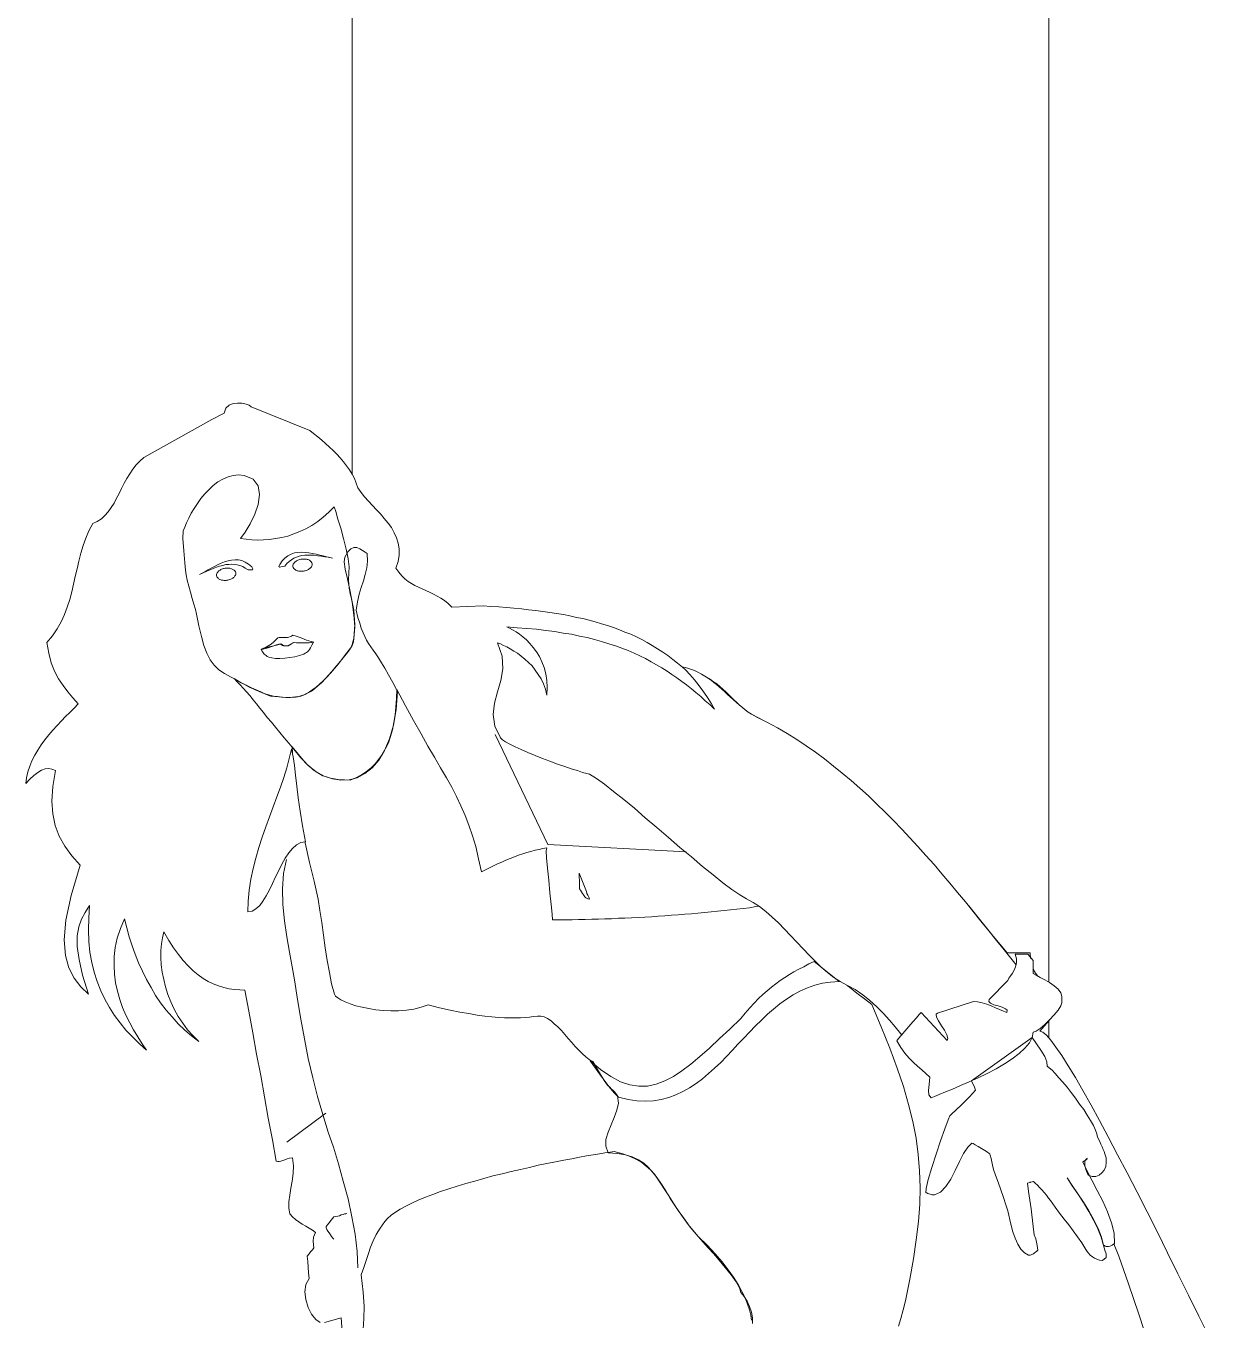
# Model space of a CAD drawing. Header units: metres. Extents: x -48 to 2360, y -1392 to 453.
# Drawn here: x 1301.57 to 1302.42, y 357.696 to 358.624 of the extents above; entities that cross this region are included whole.
import ezdxf

# ---------------------------------------------------------------- set-up
doc = ezdxf.new("R2010")
doc.units = ezdxf.units.M
doc.layers.get('0').update_dxf_attribs({"color": 200})
doc.layers.add('corte2', color=213, linetype='Continuous', lineweight=9)
doc.layers.add('corte3', color=215, linetype='Continuous', lineweight=5)

# ---------------------------------------------------------------- blocks, each defined once
blk = doc.blocks.new('A$C322F3531')
at = {"linetype": 'Continuous'}
for points in [[(0.47158, 1.17531), (0.47121, 1.17549), (0.46776, 1.1784), (0.46431, 1.18113), (0.46067, 1.18385), (0.45703, 1.1864), (0.4534, 1.18876), (0.44958, 1.19112), (0.44576, 1.19331), (0.44194, 1.19531), (0.43813, 1.1973), (0.43413, 1.19913), (0.42994, 1.20076), (0.42595, 1.2024), (0.42177, 1.20404), (0.4174, 1.20549), (0.41322, 1.20676), (0.40867, 1.20804), (0.40432, 1.2093), (0.39977, 1.2104), (0.39522, 1.21131), (0.39049, 1.21239), (0.38577, 1.2133), (0.38086, 1.21403), (0.37596, 1.21476), (0.37104, 1.21548), (0.36595, 1.21621), (0.36068, 1.21676), (0.35559, 1.21731), (0.35014, 1.21785), (0.34486, 1.2184), (0.33941, 1.21876), (0.33377, 1.21913), (0.32814, 1.21948), (0.3056, 1.21858), (0.30305, 1.22112), (0.3005, 1.2233), (0.29778, 1.22512), (0.29505, 1.22657), (0.29251, 1.22803), (0.28978, 1.22931), (0.28705, 1.23057), (0.28451, 1.23167), (0.28178, 1.23294), (0.27923, 1.23422), (0.27669, 1.23549), (0.27433, 1.23712), (0.27197, 1.23894), (0.26978, 1.24112), (0.2676, 1.24367), (0.26561, 1.24658), (0.26706, 1.25149), (0.26779, 1.25603), (0.26779, 1.26039), (0.26706, 1.26457), (0.26597, 1.26839), (0.26433, 1.27203), (0.26233, 1.27566), (0.25997, 1.27894), (0.25724, 1.28221), (0.25452, 1.28548), (0.2516, 1.28857), (0.2487, 1.29166), (0.24579, 1.29475), (0.24306, 1.29784), (0.24051, 1.30093), (0.23833, 1.3042), (0.23706, 1.30766), (0.23578, 1.31093), (0.23415, 1.31402), (0.23215, 1.31711), (0.23015, 1.32002), (0.22797, 1.32293), (0.2256, 1.32566), (0.22324, 1.32838), (0.22052, 1.33093), (0.21779, 1.33348), (0.21507, 1.33602), (0.21234, 1.33839), (0.20943, 1.34075), (0.20652, 1.34311), (0.20379, 1.34548), (0.1618, 1.36238), (0.16034, 1.36347), (0.15798, 1.36438), (0.15507, 1.36492), (0.1518, 1.36511), (0.14871, 1.36474), (0.14598, 1.36347), (0.14362, 1.36129), (0.14235, 1.35783), (0.14235, 1.35783), (0.14235, 1.35783), (0.14235, 1.35783), (0.13335, 1.35329), (0.08472, 1.32602), (0.0818, 1.32348), (0.07908, 1.32075), (0.07672, 1.31766), (0.07454, 1.31438), (0.07253, 1.31093), (0.07054, 1.30748), (0.06872, 1.30384), (0.0669, 1.3002), (0.06508, 1.29675), (0.06326, 1.2933), (0.06126, 1.29003), (0.05908, 1.28712), (0.05672, 1.28439), (0.05417, 1.28202), (0.05126, 1.28003), (0.04799, 1.27857), (0.04527, 1.27348), (0.04308, 1.26803), (0.04108, 1.26275), (0.03945, 1.2573), (0.03799, 1.25166), (0.03672, 1.24621), (0.03545, 1.24058), (0.03418, 1.23512), (0.0329, 1.22949), (0.03145, 1.22403), (0.02963, 1.21858), (0.02763, 1.2133), (0.02527, 1.20804), (0.02236, 1.20294), (0.01909, 1.19803), (0.01509, 1.19331), (0.01636, 1.18549), (0.01818, 1.17858), (0.02054, 1.17259), (0.02345, 1.16713), (0.02672, 1.1624), (0.03018, 1.15785), (0.03381, 1.1535), (0.03763, 1.14913), (0.03472, 1.14622), (0.03163, 1.14313), (0.02854, 1.14004), (0.02545, 1.13695), (0.02236, 1.13368), (0.01927, 1.13041), (0.01636, 1.12695), (0.01363, 1.12332), (0.01109, 1.11986), (0.00854, 1.11604), (0.00636, 1.11241), (0.00436, 1.10841), (0.00273, 1.10441), (0.00145, 1.10041), (0.00054, 1.09623), (0, 1.09205), (0.0029, 1.09514), (0.00582, 1.09786), (0.00854, 1.10005), (0.01127, 1.10168), (0.01382, 1.10259), (0.01636, 1.10277), (0.01872, 1.10241), (0.02127, 1.10132), (0.01927, 1.08987), (0.01872, 1.07951), (0.01927, 1.07023), (0.02108, 1.06205), (0.024, 1.05424), (0.028, 1.04715), (0.03308, 1.04023), (0.0389, 1.03351), (0.03254, 1.01169), (0.02872, 0.99406), (0.02745, 0.97988), (0.02836, 0.96861), (0.03072, 0.9597), (0.03454, 0.95243), (0.03945, 0.94624), (0.0449, 0.94079), (0.04072, 0.95461), (0.03818, 0.96588), (0.0369, 0.97515), (0.0369, 0.98279), (0.03799, 0.98915), (0.03981, 0.9946), (0.04254, 0.99951), (0.04563, 1.00442), (0.04508, 0.99551), (0.0449, 0.98697), (0.04527, 0.97879), (0.04599, 0.97097), (0.04726, 0.96352), (0.04908, 0.95661), (0.05126, 0.94988), (0.05381, 0.94334), (0.05672, 0.93734), (0.05999, 0.93134), (0.06363, 0.9257), (0.06762, 0.92043), (0.07181, 0.91516), (0.07653, 0.91025), (0.08144, 0.90534), (0.08653, 0.90061), (0.08344, 0.90534), (0.08035, 0.91025), (0.07726, 0.91534), (0.07454, 0.92043), (0.07181, 0.92588), (0.06944, 0.93134), (0.06745, 0.93716), (0.06581, 0.94298), (0.06436, 0.94897), (0.06363, 0.95515), (0.06326, 0.96133), (0.06345, 0.96788), (0.06417, 0.97443), (0.06563, 0.98115), (0.06781, 0.98806), (0.07072, 0.99497), (0.07235, 0.98842), (0.07417, 0.98206), (0.07617, 0.9757), (0.07854, 0.96952), (0.0809, 0.96334), (0.08362, 0.95733), (0.08653, 0.95152), (0.0898, 0.9457), (0.09308, 0.94006), (0.09672, 0.93479), (0.10071, 0.92952), (0.10489, 0.92461), (0.10926, 0.9197), (0.11399, 0.91516), (0.11889, 0.91098), (0.12417, 0.90698), (0.11998, 0.91098), (0.11598, 0.91534), (0.11253, 0.92007), (0.10926, 0.92497), (0.10653, 0.93007), (0.10398, 0.93534), (0.10199, 0.94061), (0.10017, 0.94607), (0.0989, 0.95152), (0.0978, 0.95679), (0.09708, 0.96206), (0.09689, 0.96715), (0.09689, 0.97224), (0.09726, 0.97697), (0.09799, 0.98133), (0.09908, 0.98552), (0.10253, 0.97951), (0.10599, 0.97424), (0.10944, 0.96933), (0.11289, 0.96497), (0.11635, 0.96115), (0.11998, 0.9577), (0.12362, 0.95479), (0.12726, 0.95225), (0.13089, 0.95007), (0.13453, 0.94825), (0.13835, 0.94679), (0.14198, 0.9457), (0.1458, 0.94479), (0.14962, 0.94425), (0.15344, 0.94406), (0.15725, 0.94388), (0.15998, 0.92861), (0.16289, 0.91316), (0.16561, 0.89789), (0.16853, 0.88262), (0.17125, 0.86717), (0.17398, 0.85189), (0.17689, 0.83644), (0.17961, 0.82117), (0.1807, 0.8208), (0.1818, 0.8208), (0.18288, 0.82099), (0.18434, 0.82153), (0.1858, 0.82208), (0.18743, 0.82262), (0.18924, 0.82317), (0.19143, 0.82335), (0.19198, 0.81771), (0.19179, 0.81226), (0.19107, 0.80681), (0.19016, 0.80172), (0.18943, 0.79663), (0.1887, 0.7919), (0.1887, 0.78736), (0.18943, 0.78336), (0.19143, 0.78118), (0.19361, 0.77917), (0.19598, 0.77754), (0.19834, 0.7759), (0.20089, 0.77445), (0.20325, 0.77299), (0.20561, 0.77154), (0.20779, 0.76991), (0.20652, 0.76663), (0.20616, 0.76354), (0.20634, 0.76099), (0.2067, 0.75881), (0.20561, 0.75736), (0.20434, 0.75591), (0.20325, 0.75445), (0.20197, 0.75299), (0.20234, 0.74899), (0.2027, 0.74499), (0.20288, 0.74082), (0.20325, 0.73682), (0.20089, 0.73263), (0.20016, 0.72737), (0.20089, 0.72173), (0.20252, 0.71609), (0.20506, 0.71118), (0.20815, 0.70736), (0.21124, 0.70519)], [(0.21434, 0.70519), (0.22633, 0.70864), (0.22815, 0.68209)], [(0.84934, 0.69464), (0.84189, 0.70973), (0.83444, 0.725), (0.8268, 0.74027), (0.81935, 0.75536), (0.81208, 0.77009), (0.80462, 0.78463), (0.79753, 0.79881), (0.79044, 0.81263), (0.78354, 0.82571), (0.77681, 0.83844), (0.77044, 0.85026), (0.76445, 0.86135), (0.75863, 0.87171), (0.75317, 0.88116), (0.74809, 0.88952), (0.74336, 0.8968), (0.73918, 0.90298), (0.73554, 0.90789), (0.73245, 0.91152), (0.72972, 0.91371), (0.72772, 0.91443), (0.73408, 0.9217), (0.73463, 0.92243), (0.73463, 0.92243)], [(0.22125, 1.29057), (0.22233, 1.28729), (0.22397, 1.28184), (0.22597, 1.2753), (0.22797, 1.26784), (0.22979, 1.26021), (0.23124, 1.2533), (0.23197, 1.24749), (0.23179, 1.2433), (0.23143, 1.23803), (0.23197, 1.23221), (0.23306, 1.2273), (0.23379, 1.22476), (0.23543, 1.21639), (0.23615, 1.20585), (0.23543, 1.19622), (0.23361, 1.19004), (0.23033, 1.18586), (0.22724, 1.18186), (0.22434, 1.17804), (0.22143, 1.17458), (0.2187, 1.17131), (0.21597, 1.1684), (0.21325, 1.16585), (0.2107, 1.16331), (0.20834, 1.16131), (0.20597, 1.15949), (0.20361, 1.15785), (0.20143, 1.15659), (0.19925, 1.15549), (0.19725, 1.15476), (0.19525, 1.15422), (0.19343, 1.15404), (0.1898, 1.15386), (0.18652, 1.15386), (0.18343, 1.15404), (0.18052, 1.15441), (0.1778, 1.15476), (0.17507, 1.15549), (0.17234, 1.15622), (0.16961, 1.15713), (0.16689, 1.15822), (0.16416, 1.15949), (0.16107, 1.16095), (0.15798, 1.16258), (0.15452, 1.1644), (0.15089, 1.1664), (0.14689, 1.16859), (0.14253, 1.17095), (0.13853, 1.17367), (0.13507, 1.17694), (0.13234, 1.18076), (0.12998, 1.18549), (0.1278, 1.19112), (0.12598, 1.19767), (0.12417, 1.20512), (0.12235, 1.21367), (0.12162, 1.21694), (0.12053, 1.22076), (0.11944, 1.22494), (0.11816, 1.22931), (0.11689, 1.23366), (0.1158, 1.23803), (0.11507, 1.24185), (0.11453, 1.24512), (0.11399, 1.25039), (0.11326, 1.25912), (0.11271, 1.26784), (0.11289, 1.2733), (0.11399, 1.27603), (0.11526, 1.27912), (0.11689, 1.28239), (0.11871, 1.28602), (0.12089, 1.28948), (0.12307, 1.29311), (0.12562, 1.29657), (0.12853, 1.30002), (0.13144, 1.30311), (0.13453, 1.30603), (0.1378, 1.30856), (0.14144, 1.31057), (0.14507, 1.31221), (0.14871, 1.31312), (0.15271, 1.31347), (0.15671, 1.31312), (0.16307, 1.31038), (0.16671, 1.30566), (0.16762, 1.29948), (0.16671, 1.29239), (0.16434, 1.2853), (0.16107, 1.27839), (0.15744, 1.27239), (0.15398, 1.26784), (0.15798, 1.2673), (0.16216, 1.26693), (0.16634, 1.26675), (0.17052, 1.26693), (0.17489, 1.26712), (0.17925, 1.26784), (0.18361, 1.26857), (0.18798, 1.26967), (0.19234, 1.27112), (0.1967, 1.27294), (0.20089, 1.27493), (0.20525, 1.2773), (0.20943, 1.28003), (0.21343, 1.28312), (0.21743, 1.28675), (0.22125, 1.29057)], [(0.14944, 1.16731), (0.15162, 1.16513), (0.1538, 1.16295), (0.15598, 1.1604), (0.15834, 1.15785), (0.16071, 1.15513), (0.16307, 1.15222), (0.16543, 1.14931), (0.16798, 1.14622), (0.17052, 1.14295), (0.17325, 1.1395), (0.17616, 1.13604), (0.17907, 1.13241), (0.18216, 1.12877), (0.18543, 1.12477), (0.1887, 1.12095), (0.19234, 1.11677), (0.19725, 1.11041), (0.20252, 1.10495), (0.20815, 1.10059), (0.21397, 1.09732), (0.21997, 1.09532), (0.22597, 1.09441), (0.23197, 1.09477), (0.23779, 1.09623), (0.24324, 1.09914), (0.24851, 1.10332), (0.25324, 1.10877), (0.25742, 1.11586), (0.26105, 1.12404), (0.26379, 1.13386), (0.26578, 1.14513), (0.26669, 1.15804), (0.26342, 1.16459), (0.26033, 1.17004), (0.25761, 1.17477), (0.25524, 1.17877), (0.25306, 1.18222), (0.25106, 1.18513), (0.24924, 1.18785), (0.2476, 1.19021), (0.24597, 1.19258), (0.24451, 1.19494), (0.24324, 1.19749), (0.24197, 1.20022), (0.2407, 1.20349), (0.23961, 1.20713), (0.23833, 1.21131), (0.23706, 1.21639), (0.23797, 1.2224), (0.23924, 1.22785), (0.2407, 1.23276), (0.24233, 1.23748), (0.2436, 1.24203), (0.2447, 1.24676), (0.24524, 1.25166), (0.24488, 1.25712), (0.24343, 1.25803), (0.24161, 1.2593), (0.23978, 1.26057), (0.23761, 1.26148), (0.23543, 1.26148), (0.23325, 1.26057), (0.23106, 1.25839), (0.22888, 1.25439), (0.22852, 1.25112), (0.22925, 1.24585), (0.2307, 1.23894), (0.23252, 1.23094), (0.23415, 1.22222), (0.23543, 1.21312), (0.23597, 1.20439), (0.23543, 1.19604), (0.23524, 1.19367), (0.23415, 1.19112), (0.23234, 1.18804), (0.22997, 1.18476), (0.2267, 1.18095), (0.22324, 1.17676), (0.21924, 1.17222), (0.21507, 1.16731), (0.21234, 1.16459), (0.20961, 1.16204), (0.20725, 1.16004), (0.20488, 1.15841), (0.20252, 1.15713), (0.20034, 1.15604), (0.19816, 1.15513), (0.19598, 1.15459), (0.19361, 1.15422), (0.19143, 1.15404), (0.18907, 1.15386), (0.1867, 1.15386), (0.18416, 1.15404), (0.18143, 1.15422), (0.17871, 1.15459), (0.17562, 1.15476), (0.17198, 1.15622), (0.16853, 1.15785), (0.16525, 1.15931), (0.16198, 1.16077), (0.15871, 1.16222), (0.15562, 1.16386), (0.15253, 1.1655), (0.14944, 1.16731)], [(0.18216, 1.2493), (0.18398, 1.25184), (0.1858, 1.25385), (0.18798, 1.25549), (0.19034, 1.25657), (0.1927, 1.25748), (0.19525, 1.25785), (0.19779, 1.25803), (0.20034, 1.25785), (0.20307, 1.25767), (0.20579, 1.25712), (0.20834, 1.25657), (0.21088, 1.25603), (0.21343, 1.25549), (0.21579, 1.25476), (0.21797, 1.25421), (0.22015, 1.25385), (0.21725, 1.25439), (0.21451, 1.25476), (0.21197, 1.2553), (0.20943, 1.25549), (0.20688, 1.25584), (0.20452, 1.25584), (0.20234, 1.25603), (0.20016, 1.25584), (0.19816, 1.25566), (0.19616, 1.25512), (0.19416, 1.25458), (0.19234, 1.25367), (0.19052, 1.25257), (0.18889, 1.2513), (0.18725, 1.24985), (0.1858, 1.24803), (0.18398, 1.24767), (0.18234, 1.2473), (0.18161, 1.24784), (0.18216, 1.2493)], [(0.16216, 1.24749), (0.1598, 1.24948), (0.15744, 1.25094), (0.15507, 1.25203), (0.15271, 1.25257), (0.15016, 1.25257), (0.14762, 1.25239), (0.14507, 1.25184), (0.14253, 1.25112), (0.14016, 1.25021), (0.13762, 1.24894), (0.13526, 1.24784), (0.13289, 1.24658), (0.13071, 1.2453), (0.12853, 1.24403), (0.12653, 1.24294), (0.12453, 1.24203), (0.12726, 1.2433), (0.1298, 1.2444), (0.13217, 1.24548), (0.13453, 1.24639), (0.13689, 1.2473), (0.13907, 1.24803), (0.14125, 1.24857), (0.14343, 1.24912), (0.14562, 1.2493), (0.14762, 1.24948), (0.14962, 1.2493), (0.15162, 1.24894), (0.15362, 1.2484), (0.15562, 1.24767), (0.15744, 1.24658), (0.15943, 1.2453), (0.16107, 1.2453), (0.16252, 1.24548), (0.16289, 1.24603), (0.16216, 1.24749)], [(0.18288, 1.19676), (0.18416, 1.19676), (0.18525, 1.19676), (0.18634, 1.19676), (0.18779, 1.19695), (0.1887, 1.19713), (0.1898, 1.19749), (0.1907, 1.19786), (0.19161, 1.1984), (0.19397, 1.19786), (0.19616, 1.19713), (0.19797, 1.1964), (0.19979, 1.19567), (0.20143, 1.19494), (0.20307, 1.1944), (0.2047, 1.19386), (0.2067, 1.19349), (0.20488, 1.19331), (0.20342, 1.19313), (0.20234, 1.19295), (0.20106, 1.19295), (0.19961, 1.19295), (0.19779, 1.19295), (0.19543, 1.19313), (0.19234, 1.19331), (0.1907, 1.1924), (0.18943, 1.19149), (0.18816, 1.19094), (0.18707, 1.19077), (0.18616, 1.19077), (0.18507, 1.19094), (0.18416, 1.19149), (0.18307, 1.19222), (0.18161, 1.19204), (0.17979, 1.19149), (0.17798, 1.19094), (0.17579, 1.19021), (0.1738, 1.18949), (0.17198, 1.18895), (0.17034, 1.18858), (0.16907, 1.18858), (0.17307, 1.1904), (0.17598, 1.19204), (0.17798, 1.19367), (0.17925, 1.19494), (0.18016, 1.19585), (0.18089, 1.19658), (0.1818, 1.19676), (0.18288, 1.19676)], [(0.62864, 0.91152), (0.62792, 0.91243), (0.62392, 0.91734), (0.61973, 0.92225), (0.61519, 0.92716), (0.61065, 0.93189), (0.60574, 0.93625), (0.60064, 0.94043), (0.59519, 0.94425), (0.58919, 0.94734), (0.58447, 0.94988), (0.57993, 0.95297), (0.57538, 0.95643), (0.57083, 0.96025), (0.56647, 0.96461), (0.5621, 0.96897), (0.55775, 0.97352), (0.5532, 0.97824), (0.54883, 0.98297), (0.54447, 0.98751), (0.54011, 0.99206), (0.53557, 0.99624), (0.53102, 1.00024), (0.52647, 1.0037), (0.52193, 1.00679), (0.5172, 1.00933), (0.51229, 1.01224), (0.50666, 1.01606), (0.5003, 1.02078), (0.49321, 1.02642), (0.48558, 1.0326), (0.47758, 1.03933), (0.46939, 1.04624), (0.46122, 1.05333), (0.45285, 1.0606), (0.44449, 1.06751), (0.43668, 1.07441), (0.42904, 1.08059), (0.42177, 1.08641), (0.41522, 1.0915), (0.4094, 1.09568), (0.4045, 1.09877), (0.40249, 1.09932), (0.3994, 1.10005), (0.39577, 1.10132), (0.3914, 1.10259), (0.38668, 1.10422), (0.38159, 1.10605), (0.37614, 1.10804), (0.37068, 1.11005), (0.36541, 1.11223), (0.36014, 1.11423), (0.35541, 1.11641), (0.35104, 1.1184), (0.34723, 1.12023), (0.34414, 1.12186), (0.34196, 1.1235), (0.34068, 1.12477), (0.33651, 1.13331), (0.33541, 1.14168), (0.33632, 1.14968), (0.3385, 1.15785), (0.34086, 1.16604), (0.34232, 1.1744), (0.34177, 1.18349), (0.3385, 1.19295), (0.34051, 1.19222), (0.34269, 1.19112), (0.34505, 1.19004), (0.3476, 1.18876), (0.35014, 1.18712), (0.35286, 1.18549), (0.35541, 1.18349), (0.35813, 1.18131), (0.36068, 1.17895), (0.36323, 1.1764), (0.36559, 1.17349), (0.36777, 1.1704), (0.36978, 1.16713), (0.37141, 1.16349), (0.37287, 1.15968), (0.37395, 1.15549), (0.37413, 1.16095), (0.37377, 1.16604), (0.37304, 1.17077), (0.37196, 1.17531), (0.37032, 1.17931), (0.3685, 1.18312), (0.3665, 1.18658), (0.36414, 1.18967), (0.36178, 1.19258), (0.35923, 1.19512), (0.35668, 1.1973), (0.35414, 1.19931), (0.35177, 1.20095), (0.34923, 1.2024), (0.34705, 1.20349), (0.34505, 1.20439), (0.3525, 1.20385), (0.35959, 1.20331), (0.3665, 1.20276), (0.37304, 1.20186), (0.37959, 1.20113), (0.38559, 1.20004), (0.39159, 1.19913), (0.39723, 1.19786), (0.40286, 1.19676), (0.40813, 1.19531), (0.41322, 1.19386), (0.41831, 1.1924), (0.42304, 1.19077), (0.42758, 1.18913), (0.43213, 1.18749), (0.43649, 1.18567), (0.44068, 1.18368), (0.44468, 1.18167), (0.44868, 1.17949), (0.45249, 1.17731), (0.45631, 1.17513), (0.46012, 1.17276), (0.46358, 1.1704), (0.46721, 1.16786), (0.47067, 1.16531), (0.47412, 1.16277), (0.47758, 1.16004), (0.48085, 1.15731), (0.4843, 1.15441), (0.48757, 1.15149), (0.49103, 1.14859), (0.4943, 1.1455), (0.49212, 1.14913), (0.48958, 1.15313), (0.48649, 1.15768), (0.48321, 1.16204), (0.47976, 1.1664), (0.47649, 1.17022), (0.47358, 1.17349), (0.47103, 1.17586), (0.47412, 1.17513), (0.47704, 1.17404), (0.47976, 1.17313), (0.4823, 1.17186), (0.48485, 1.17058), (0.48721, 1.16913), (0.48958, 1.16768), (0.49194, 1.16604), (0.49376, 1.16459), (0.49557, 1.16313), (0.49758, 1.1615), (0.49957, 1.15968), (0.50158, 1.15785), (0.50357, 1.15604), (0.50575, 1.15404), (0.50776, 1.15222), (0.50993, 1.15022), (0.51211, 1.1484), (0.5143, 1.14659), (0.51629, 1.14495), (0.51848, 1.14332), (0.52066, 1.14186), (0.52284, 1.14058), (0.52502, 1.1395), (0.53229, 1.13586), (0.53938, 1.13204), (0.54629, 1.12786), (0.5532, 1.12368), (0.55992, 1.11913), (0.56665, 1.11459), (0.57319, 1.10968), (0.57956, 1.10459), (0.58592, 1.0995), (0.59228, 1.09423), (0.59846, 1.08878), (0.60464, 1.08314), (0.61065, 1.07732), (0.61664, 1.07151), (0.62265, 1.0655), (0.62864, 1.05932), (0.63446, 1.05314), (0.6401, 1.04678), (0.64591, 1.04042), (0.65174, 1.03387), (0.65737, 1.02733), (0.663, 1.0206), (0.66864, 1.01388), (0.67427, 1.00715), (0.67973, 1.00024), (0.68536, 0.99333), (0.691, 0.98642), (0.69664, 0.97951), (0.70209, 0.97261), (0.70773, 0.96552), (0.71063, 0.96188), (0.71063, 0.96243)], [(0.16889, 1.18858), (0.16943, 1.18731), (0.17016, 1.1864), (0.17052, 1.18549), (0.17107, 1.18495), (0.17179, 1.1844), (0.17252, 1.18385), (0.17325, 1.18331), (0.17434, 1.18277), (0.17652, 1.18222), (0.17925, 1.18186), (0.18234, 1.18186), (0.1858, 1.18204), (0.18943, 1.1824), (0.19307, 1.18295), (0.19633, 1.18385), (0.19943, 1.18495), (0.20052, 1.18549), (0.20143, 1.18604), (0.20216, 1.18658), (0.20288, 1.18731), (0.20361, 1.18822), (0.20434, 1.18949), (0.20525, 1.19131), (0.20634, 1.19349), (0.20452, 1.19331), (0.2027, 1.19313), (0.20089, 1.19295), (0.19925, 1.19295), (0.19761, 1.19295), (0.19598, 1.19295), (0.19416, 1.19313), (0.19216, 1.19331), (0.18816, 1.19112), (0.18725, 1.19094), (0.18652, 1.19094), (0.18598, 1.19077), (0.18543, 1.19077), (0.18489, 1.19094), (0.18416, 1.19112), (0.18343, 1.19149), (0.18234, 1.19204), (0.18089, 1.19167), (0.17888, 1.19112), (0.17689, 1.19058), (0.17471, 1.19004), (0.1727, 1.18967), (0.17089, 1.18913), (0.16961, 1.18876), (0.16889, 1.18858)], [(0.48776, 1.16877), (0.48848, 1.1684), (0.49122, 1.16677), (0.49358, 1.16513), (0.49576, 1.16349), (0.49812, 1.16168), (0.5003, 1.15968), (0.50266, 1.1575), (0.50503, 1.15513), (0.50757, 1.15259), (0.51048, 1.14986), (0.51138, 1.14895), (0.51138, 1.14895)], [(0.19125, 1.11386), (0.19107, 1.1184), (0.19343, 1.1155), (0.19561, 1.11277), (0.19779, 1.11023), (0.19998, 1.10787), (0.20197, 1.10568), (0.20415, 1.10368), (0.20616, 1.10186), (0.20834, 1.10041), (0.2107, 1.09896), (0.21306, 1.09768), (0.21579, 1.09678), (0.21852, 1.09587), (0.2216, 1.09532), (0.22506, 1.09477), (0.22869, 1.09459), (0.23269, 1.09441), (0.23688, 1.09623), (0.24088, 1.09823), (0.24451, 1.10059), (0.24779, 1.10332), (0.2507, 1.10623), (0.25342, 1.1095), (0.25597, 1.11314), (0.25815, 1.11714), (0.26015, 1.12132), (0.26178, 1.12586), (0.26306, 1.13059), (0.26415, 1.13586), (0.26505, 1.14131), (0.26561, 1.14695), (0.26597, 1.15313), (0.26615, 1.15949), (0.27233, 1.14786), (0.27815, 1.13731), (0.2836, 1.12768), (0.28851, 1.11896), (0.29324, 1.11096), (0.2976, 1.10332), (0.30178, 1.09623), (0.3056, 1.0895), (0.30905, 1.08277), (0.31215, 1.07605), (0.31524, 1.06914), (0.31796, 1.06223), (0.32051, 1.0546), (0.32287, 1.04678), (0.32487, 1.03805), (0.32687, 1.0286), (0.32977, 1.03005), (0.33269, 1.03151), (0.3356, 1.03297), (0.3385, 1.03442), (0.34159, 1.03569), (0.34451, 1.03696), (0.3476, 1.03824), (0.35069, 1.03951), (0.35359, 1.0406), (0.35668, 1.04151), (0.35959, 1.0426), (0.3625, 1.04332), (0.36541, 1.04423), (0.36832, 1.04478), (0.37104, 1.04533), (0.37377, 1.04587), (0.37341, 1.04387), (0.37359, 1.03878), (0.37432, 1.03133), (0.37523, 1.02278), (0.37614, 1.01369), (0.37704, 1.00533), (0.37777, 0.99842), (0.37795, 0.99424), (0.38268, 0.99424), (0.38723, 0.99424), (0.39195, 0.99424), (0.39668, 0.99442), (0.40141, 0.99442), (0.40613, 0.9946), (0.41086, 0.99479), (0.41559, 0.99497), (0.42031, 0.99497), (0.42522, 0.99533), (0.42994, 0.99551), (0.43467, 0.9957), (0.4394, 0.99588), (0.44431, 0.99624), (0.44903, 0.99642), (0.45376, 0.99678), (0.45849, 0.99715), (0.4634, 0.99751), (0.46812, 0.99788), (0.47285, 0.99824), (0.47758, 0.9986), (0.4823, 0.99897), (0.48703, 0.99951), (0.49176, 0.99988), (0.4963, 1.00042), (0.50103, 1.00097), (0.50558, 1.00133), (0.51011, 1.00188), (0.51484, 1.00242), (0.51938, 1.00297), (0.52375, 1.0037), (0.52611, 1.00406), (0.52611, 1.00387)], [(0.5212, 1.1415), (0.5252, 1.1395), (0.5272, 1.13841), (0.5272, 1.13841)], [(0.33669, 1.12713), (0.3745, 1.04823), (0.47395, 1.04315)], [(0.1907, 1.11659), (0.18907, 1.11005), (0.18725, 1.10332), (0.18507, 1.09641), (0.18271, 1.0895), (0.18016, 1.0826), (0.17743, 1.07532), (0.17489, 1.06823), (0.17216, 1.06096), (0.16961, 1.05351), (0.16725, 1.04605), (0.16507, 1.0386), (0.16307, 1.03096), (0.16143, 1.02333), (0.16034, 1.01551), (0.15943, 1.0077), (0.15925, 0.99988), (0.16234, 1.00042), (0.16507, 1.00206), (0.1678, 1.0046), (0.17016, 1.0077), (0.17252, 1.01151), (0.17489, 1.01587), (0.17707, 1.02042), (0.17925, 1.02515), (0.18161, 1.02969), (0.18379, 1.03424), (0.18616, 1.0386), (0.1887, 1.04242), (0.19143, 1.04551), (0.19416, 1.04805), (0.19725, 1.04969), (0.2007, 1.05024), (0.19852, 1.06169), (0.19689, 1.07223), (0.19543, 1.08169), (0.19434, 1.09023), (0.19343, 1.09805), (0.1927, 1.10495), (0.19179, 1.11114), (0.1907, 1.11659)], [(0.58938, 0.94715), (0.59101, 0.94588), (0.59628, 0.9417), (0.60174, 0.93752), (0.60719, 0.93352), (0.61392, 0.91734), (0.61992, 0.90225), (0.62519, 0.88789), (0.62974, 0.87462), (0.63337, 0.86171), (0.63646, 0.84953), (0.63882, 0.83753), (0.64046, 0.8259), (0.64137, 0.81408), (0.64173, 0.80226), (0.64155, 0.79026), (0.64065, 0.77772), (0.63901, 0.76463), (0.637, 0.751), (0.63428, 0.73645), (0.63119, 0.72082), (0.62956, 0.71427), (0.62792, 0.70828), (0.62628, 0.70264)], [(0.52157, 0.70446), (0.52139, 0.70864), (0.52066, 0.71282), (0.51938, 0.71682), (0.51775, 0.72063), (0.51556, 0.72391), (0.51302, 0.72682), (0.51211, 0.73009), (0.50975, 0.73446), (0.50612, 0.73954), (0.50194, 0.74482), (0.49758, 0.75009), (0.49339, 0.75481), (0.48994, 0.75863), (0.48757, 0.76118), (0.48104, 0.76863), (0.4754, 0.77572), (0.47049, 0.78226), (0.4663, 0.78863), (0.46249, 0.79426), (0.45921, 0.79972), (0.45612, 0.80463), (0.45303, 0.80917), (0.44994, 0.81299), (0.44685, 0.81663), (0.4434, 0.81953), (0.43958, 0.82208), (0.43522, 0.82408), (0.43031, 0.82553), (0.42449, 0.82662), (0.41795, 0.82699), (0.41613, 0.83172), (0.41632, 0.83662), (0.41777, 0.8419), (0.41995, 0.84717), (0.42231, 0.85244), (0.42413, 0.85771), (0.42522, 0.8628), (0.42467, 0.86789), (0.42268, 0.87062), (0.42122, 0.87207), (0.42013, 0.87298), (0.41904, 0.87407), (0.4174, 0.87571), (0.41504, 0.87899), (0.41177, 0.88444), (0.40686, 0.89261), (0.40432, 0.89407), (0.40195, 0.89589), (0.3994, 0.89807), (0.39686, 0.90061), (0.39432, 0.90334), (0.39177, 0.90625), (0.38922, 0.90916), (0.38686, 0.91189), (0.38431, 0.91479), (0.38177, 0.91734), (0.37923, 0.9197), (0.37687, 0.9217), (0.37432, 0.92334), (0.37196, 0.92461), (0.36959, 0.92516), (0.36723, 0.92516), (0.36432, 0.9248), (0.36141, 0.92443), (0.35832, 0.92407), (0.35504, 0.92389), (0.35141, 0.92389), (0.3476, 0.92389), (0.3436, 0.92389), (0.33923, 0.92425), (0.3345, 0.92461), (0.32942, 0.92516), (0.32396, 0.92588), (0.31796, 0.92698), (0.31142, 0.92807), (0.3045, 0.92952), (0.29687, 0.93116), (0.28869, 0.93316), (0.2836, 0.93152), (0.27833, 0.93025), (0.27306, 0.92934), (0.26742, 0.92897), (0.26196, 0.92897), (0.25651, 0.92916), (0.25124, 0.9297), (0.24615, 0.93061), (0.24124, 0.93152), (0.2367, 0.93261), (0.23269, 0.93388), (0.22906, 0.93534), (0.22615, 0.93679), (0.22379, 0.93825), (0.22216, 0.93952), (0.22143, 0.94097), (0.21943, 0.94843), (0.21779, 0.95643), (0.21634, 0.96515), (0.21488, 0.97424), (0.21361, 0.98333), (0.21234, 0.99224), (0.21107, 1.00097), (0.20979, 1.00915), (0.20688, 1.02188), (0.20361, 1.03533), (0.20052, 1.04951), (0.20034, 1.05041), (0.20034, 1.05024)], [(0.18707, 1.03751), (0.18489, 1.02751), (0.18416, 1.0166), (0.18452, 1.00515), (0.18561, 0.99351), (0.18725, 0.98206), (0.18924, 0.97097), (0.19107, 0.96043), (0.1927, 0.95115), (0.19488, 0.93716), (0.19725, 0.92298), (0.19998, 0.9088), (0.2027, 0.8948), (0.20597, 0.88098), (0.20925, 0.86753), (0.21306, 0.85444), (0.21706, 0.8419), (0.2207, 0.83099), (0.22434, 0.81917), (0.22779, 0.80681), (0.23124, 0.79408), (0.23397, 0.78118), (0.23634, 0.76863), (0.23779, 0.75627), (0.23833, 0.74445)], [(0.39704, 1.02769), (0.39704, 1.02533), (0.39723, 1.02205), (0.39741, 1.01878), (0.39741, 1.01642), (0.39814, 1.01551), (0.39868, 1.01442), (0.3994, 1.01315), (0.40013, 1.01206), (0.40104, 1.01079), (0.40195, 1.01006), (0.40322, 1.00933), (0.4045, 1.00915), (0.40413, 1.0106), (0.4034, 1.01187), (0.40268, 1.01315), (0.40231, 1.0146), (0.39704, 1.02769)], [(0.721, 0.96661), (0.72063, 0.97061), (0.70427, 0.97061), (0.69918, 0.97661), (0.69427, 0.9826), (0.68936, 0.98861), (0.68445, 0.9946), (0.67955, 1.00061), (0.67664, 1.00424), (0.67664, 1.00424)], [(0.70991, 0.96952), (0.71918, 0.96952), (0.72299, 0.96497), (0.72299, 0.9557), (0.725, 0.95461), (0.7279, 0.95297), (0.73118, 0.95115), (0.73463, 0.94916), (0.73808, 0.94679), (0.74081, 0.94443), (0.74281, 0.94188), (0.74354, 0.93934), (0.74354, 0.93461), (0.74281, 0.93243), (0.74081, 0.92934), (0.73808, 0.92607), (0.73463, 0.92243), (0.73118, 0.91916), (0.7279, 0.91625), (0.725, 0.91443), (0.72299, 0.91371), (0.72227, 0.90971), (0.72027, 0.90589), (0.717, 0.90207), (0.71281, 0.89825), (0.70791, 0.89443), (0.70228, 0.8908), (0.69627, 0.88734), (0.68991, 0.88407), (0.68337, 0.8808), (0.67701, 0.87789), (0.67082, 0.87534), (0.665, 0.8728), (0.65991, 0.8708), (0.65555, 0.86898), (0.65209, 0.86753), (0.64973, 0.86644), (0.64791, 0.86862), (0.64774, 0.87189), (0.64828, 0.87607), (0.64882, 0.88135), (0.64591, 0.88407), (0.64301, 0.88662), (0.63992, 0.88916), (0.637, 0.89189), (0.63391, 0.89498), (0.63082, 0.89862), (0.62792, 0.90262), (0.62501, 0.90752), (0.62628, 0.90898), (0.62828, 0.91134), (0.63082, 0.91425), (0.63373, 0.91771), (0.63665, 0.92098), (0.63919, 0.92389), (0.64119, 0.92625), (0.64246, 0.9277), (0.66119, 0.9077), (0.66173, 0.90916), (0.66082, 0.9117), (0.65918, 0.91498), (0.657, 0.91825), (0.65501, 0.9217), (0.65355, 0.92443), (0.65319, 0.92643), (0.65428, 0.92716), (0.68009, 0.93552), (0.683, 0.93534), (0.68627, 0.93461), (0.68955, 0.9337), (0.69282, 0.93243), (0.69591, 0.93116), (0.69882, 0.92988), (0.70155, 0.92879), (0.70391, 0.9277), (0.70427, 0.92934), (0.703, 0.93043), (0.70064, 0.93152), (0.69772, 0.93243), (0.69463, 0.93334), (0.69227, 0.93443), (0.691, 0.93552), (0.69136, 0.93716), (0.70464, 0.95061), (0.70554, 0.95243), (0.70682, 0.95424), (0.70809, 0.95606), (0.70937, 0.95824), (0.71027, 0.96061), (0.71082, 0.96334), (0.71082, 0.96624), (0.70991, 0.96952)], [(0.56575, 0.96442), (0.56192, 0.96261), (0.55829, 0.96061), (0.55466, 0.95879), (0.5512, 0.95697), (0.54792, 0.95497), (0.54465, 0.95279), (0.54138, 0.95061), (0.53829, 0.94843), (0.53502, 0.94588), (0.53193, 0.94334), (0.52883, 0.94061), (0.52574, 0.9377), (0.52265, 0.93443), (0.51956, 0.93098), (0.51629, 0.92734), (0.51302, 0.92334), (0.50521, 0.91589), (0.49776, 0.90898), (0.49067, 0.90225), (0.48376, 0.89625), (0.47721, 0.89062), (0.47085, 0.88589), (0.46467, 0.88189), (0.45849, 0.87862), (0.45231, 0.87625), (0.44613, 0.87498), (0.43995, 0.8748), (0.4334, 0.87589), (0.42668, 0.87807), (0.41976, 0.88171), (0.41232, 0.8868), (0.40467, 0.89334), (0.40686, 0.89043), (0.40923, 0.88716), (0.41177, 0.88371), (0.41431, 0.88025), (0.41686, 0.87662), (0.41959, 0.87316), (0.4225, 0.86989), (0.4254, 0.86698), (0.43213, 0.86535), (0.43849, 0.86444), (0.44449, 0.86408), (0.45049, 0.86444), (0.45594, 0.86535), (0.4614, 0.8668), (0.46649, 0.86862), (0.47158, 0.87098), (0.47631, 0.87371), (0.48104, 0.8768), (0.48558, 0.88025), (0.48994, 0.88389), (0.4943, 0.88789), (0.49866, 0.89189), (0.50285, 0.89625), (0.50703, 0.90061), (0.51102, 0.90498), (0.51521, 0.90934), (0.51938, 0.91371), (0.52356, 0.91807), (0.52793, 0.92225), (0.53229, 0.92643), (0.53665, 0.93025), (0.5412, 0.93388), (0.54593, 0.93734), (0.55066, 0.94043), (0.55556, 0.94315), (0.56084, 0.94552), (0.56629, 0.94734), (0.57174, 0.94879), (0.57756, 0.94952), (0.58374, 0.94988), (0.56575, 0.96442)], [(0.72299, 0.95879), (0.72463, 0.95588), (0.72627, 0.95388), (0.72627, 0.95388)], [(0.72227, 0.90971), (0.72536, 0.90534), (0.72845, 0.90061), (0.73118, 0.89625), (0.73281, 0.89225), (0.733, 0.88916), (0.73445, 0.88807), (0.73645, 0.88625), (0.73863, 0.88389), (0.74136, 0.88098), (0.74409, 0.87771), (0.74718, 0.87407), (0.75027, 0.87026), (0.75317, 0.86626), (0.75626, 0.86207), (0.75918, 0.85807), (0.76172, 0.85407), (0.76408, 0.85026), (0.76608, 0.84663), (0.76754, 0.84335), (0.76863, 0.84062), (0.76899, 0.83826), (0.77044, 0.83554), (0.77154, 0.83335), (0.77245, 0.83135), (0.77317, 0.82953), (0.7739, 0.82789), (0.77426, 0.82644), (0.77481, 0.82499), (0.77517, 0.82335), (0.77535, 0.82008), (0.77499, 0.81717), (0.7739, 0.81462), (0.77226, 0.81263), (0.77026, 0.81099), (0.7679, 0.81008), (0.76517, 0.81008), (0.76244, 0.81099), (0.76081, 0.81499), (0.76008, 0.8179), (0.76008, 0.82008), (0.76026, 0.82153), (0.76081, 0.82244), (0.76136, 0.82281), (0.76154, 0.82299), (0.76136, 0.82317), (0.76154, 0.82281), (0.76099, 0.82208), (0.75972, 0.82136), (0.75845, 0.82063), (0.76136, 0.81427), (0.76499, 0.80735), (0.76881, 0.80008), (0.77281, 0.79244), (0.77626, 0.78463), (0.77917, 0.77681), (0.78099, 0.76936), (0.78135, 0.76209), (0.77954, 0.76081), (0.77826, 0.76008), (0.77699, 0.75973), (0.77608, 0.75973), (0.77535, 0.7599), (0.77463, 0.76008), (0.77408, 0.76045), (0.77336, 0.76063), (0.7719, 0.76663), (0.76953, 0.77281), (0.76644, 0.77899), (0.76281, 0.78535), (0.75899, 0.79154), (0.75499, 0.79772), (0.75099, 0.80353), (0.74736, 0.80899), (0.75099, 0.80335), (0.75499, 0.79754), (0.75899, 0.79136), (0.76281, 0.785), (0.76627, 0.77863), (0.76936, 0.77245), (0.77172, 0.76645), (0.77336, 0.76063), (0.77444, 0.75718), (0.77535, 0.75445), (0.77517, 0.75191), (0.77263, 0.74972), (0.77044, 0.75009), (0.76863, 0.75063), (0.76681, 0.75154), (0.76536, 0.75245), (0.7639, 0.75372), (0.76263, 0.755), (0.76154, 0.75627), (0.76063, 0.75772), (0.75772, 0.76245), (0.75463, 0.76682), (0.75154, 0.77099), (0.74845, 0.77536), (0.74517, 0.77954), (0.7419, 0.78372), (0.73863, 0.78809), (0.73536, 0.79281), (0.73391, 0.79463), (0.73245, 0.79663), (0.73081, 0.79863), (0.729, 0.80044), (0.72736, 0.80226), (0.72591, 0.8039), (0.72445, 0.80535), (0.72318, 0.80645), (0.72118, 0.80608), (0.72081, 0.8059), (0.72045, 0.80572), (0.71882, 0.80517), (0.71954, 0.79936), (0.72136, 0.78681), (0.72299, 0.77409), (0.72372, 0.76827), (0.72481, 0.76536), (0.72536, 0.763), (0.72572, 0.76045), (0.72627, 0.75718), (0.72554, 0.75645), (0.72463, 0.75573), (0.7239, 0.75518), (0.72318, 0.75463), (0.72245, 0.75427), (0.72154, 0.7539), (0.72063, 0.75372), (0.71954, 0.75372), (0.71663, 0.75518), (0.71409, 0.7579), (0.71191, 0.76154), (0.70991, 0.7659), (0.70827, 0.77045), (0.707, 0.77499), (0.70609, 0.77899), (0.70554, 0.78226), (0.70481, 0.78535), (0.70336, 0.78972), (0.70155, 0.79499), (0.69973, 0.80044), (0.69772, 0.8059), (0.69591, 0.81099), (0.69446, 0.81517), (0.69373, 0.81826), (0.69282, 0.82299), (0.69209, 0.82535), (0.69173, 0.82608), (0.69173, 0.82626), (0.69136, 0.82662), (0.69009, 0.82753), (0.68827, 0.8288), (0.68591, 0.83026), (0.68354, 0.83153), (0.68136, 0.8328), (0.67973, 0.83371), (0.679, 0.83408), (0.67591, 0.83117), (0.67301, 0.82662), (0.67009, 0.8208), (0.667, 0.81444), (0.66373, 0.80826), (0.66028, 0.80281), (0.65646, 0.79881), (0.65209, 0.79681), (0.65137, 0.79681), (0.65046, 0.79699), (0.64973, 0.79717), (0.649, 0.79735), (0.64809, 0.79772), (0.64737, 0.7979), (0.64664, 0.79826), (0.64591, 0.79845), (0.6461, 0.80154), (0.64755, 0.8079), (0.6501, 0.81644), (0.65319, 0.82608), (0.65646, 0.83571), (0.65955, 0.84426), (0.66191, 0.85062), (0.66318, 0.85353), (0.66409, 0.85462), (0.66519, 0.85571), (0.66664, 0.85698), (0.66828, 0.85862), (0.67064, 0.86081), (0.67355, 0.86371), (0.67718, 0.86734), (0.68155, 0.87207), (0.68045, 0.8748), (0.67864, 0.87843), (0.67864, 0.87862), (0.72227, 0.90971)], [(0.72093, 0.90875), (0.72081, 0.90916), (0.72099, 0.90879)], [(0.18725, 0.83462), (0.21524, 0.85553)], [(0.42231, 0.82789), (0.42831, 0.82626), (0.43359, 0.82445), (0.43813, 0.82226), (0.44194, 0.82008), (0.44522, 0.81753), (0.44831, 0.81481), (0.45104, 0.81172), (0.45358, 0.80826), (0.45594, 0.80463), (0.45867, 0.80044), (0.4614, 0.79609), (0.46449, 0.79117), (0.46812, 0.78572), (0.47212, 0.78008), (0.47685, 0.77372), (0.48249, 0.767), (0.48885, 0.76081), (0.49466, 0.75463), (0.49976, 0.74882), (0.50412, 0.74318), (0.50794, 0.73773), (0.51121, 0.73245), (0.51393, 0.72754), (0.51629, 0.723), (0.51793, 0.71845), (0.51938, 0.71445), (0.52029, 0.71045), (0.52084, 0.707)], [(0.24197, 0.70046), (0.24252, 0.70809), (0.2427, 0.71682), (0.24215, 0.727), (0.24051, 0.73954), (0.24252, 0.74482), (0.24415, 0.7499), (0.24579, 0.75481), (0.24743, 0.75936), (0.24924, 0.7639), (0.25142, 0.76845), (0.25415, 0.77299), (0.25761, 0.77772), (0.2596, 0.7799), (0.26215, 0.78226), (0.26524, 0.78445), (0.2687, 0.78663), (0.2727, 0.78881), (0.27687, 0.79099), (0.2816, 0.79317), (0.28669, 0.79517), (0.29215, 0.79717), (0.2976, 0.79936), (0.3036, 0.80117), (0.3096, 0.80318), (0.31578, 0.80499), (0.32214, 0.80681), (0.32869, 0.80863), (0.33523, 0.81044), (0.34177, 0.81208), (0.34832, 0.81371), (0.35487, 0.81517), (0.36141, 0.81663), (0.36777, 0.81808), (0.37395, 0.81935), (0.38013, 0.82063), (0.38614, 0.82171), (0.39177, 0.82281), (0.39723, 0.8239), (0.40231, 0.8248), (0.40704, 0.82553), (0.41159, 0.82626), (0.41559, 0.82699), (0.41922, 0.82753), (0.42231, 0.82789)], [(0.22106, 0.76499), (0.22034, 0.7659), (0.21943, 0.767), (0.21852, 0.76827), (0.21761, 0.76954), (0.2167, 0.77082), (0.21597, 0.77208), (0.21561, 0.77318), (0.21543, 0.77409), (0.22106, 0.78118), (0.22252, 0.78135), (0.22379, 0.78154), (0.22506, 0.78191), (0.22633, 0.78245), (0.22761, 0.78281), (0.22869, 0.78317), (0.22961, 0.78336), (0.23033, 0.78354)], [(0.84989, 0.52122), (0.84916, 0.52939), (0.84698, 0.54158), (0.84353, 0.55721), (0.83898, 0.57557), (0.83371, 0.59593), (0.82753, 0.61811), (0.8208, 0.64138), (0.81353, 0.66501), (0.80626, 0.68846), (0.7988, 0.71136), (0.79135, 0.733), (0.78426, 0.75281), (0.7809, 0.76177)]]:
    blk.add_lwpolyline(points, dxfattribs=at)
for points in [[(0.13686, 1.24124, 0.146638), (0.13754, 1.23978, 0.107152), (0.1393, 1.23848, 0.076793), (0.14154, 1.23787, 0.063797), (0.14433, 1.23791, 0.063797), (0.14702, 1.23865, 0.076793), (0.149, 1.23987, 0.107152), (0.15033, 1.2416, 0.146638), (0.15057, 1.2432, 0.146638), (0.14989, 1.24467, 0.107152), (0.14813, 1.24596, 0.076793), (0.14589, 1.24657, 0.063797), (0.1431, 1.24653, 0.063797), (0.14041, 1.24579, 0.076793), (0.13843, 1.24458, 0.107152), (0.1371, 1.24284, 0.146638)], [(0.19169, 1.24777, 0.146638), (0.19237, 1.2463, 0.107152), (0.19413, 1.24501, 0.076793), (0.19637, 1.2444, 0.063797), (0.19916, 1.24444, 0.063797), (0.20185, 1.24518, 0.076793), (0.20383, 1.24639, 0.107152), (0.20516, 1.24813, 0.146638), (0.2054, 1.24973, 0.146638), (0.20472, 1.25119, 0.107152), (0.20296, 1.25249, 0.076793), (0.20072, 1.2531, 0.063797), (0.19793, 1.25306, 0.063797), (0.19524, 1.25232, 0.076793), (0.19326, 1.2511, 0.107152), (0.19193, 1.24937, 0.146638)]]:
    blk.add_lwpolyline(points, format="xyb", close=True)

msp = doc.modelspace()

# ---------------------------------------------------------------- linework, layer by layer
at = {"layer": 'corte2', "ltscale": 7, "transparency": 33554687}
for points in [[(1301.80407, 361.98851), (1301.80407, 358.30252)], [(1302.30407, 361.98851), (1302.30407, 357.93793)], [(1302.30407, 357.91049), (1302.30407, 357.89802)]]:
    msp.add_lwpolyline(points, dxfattribs=at)

# ---------------------------------------------------------------- block references
at = {"layer": 'corte3', "transparency": 33554687}
msp.add_blockref('A$C322F3531', (1301.56991, 356.98851), dxfattribs=at)

doc.saveas('drawing.dxf')
